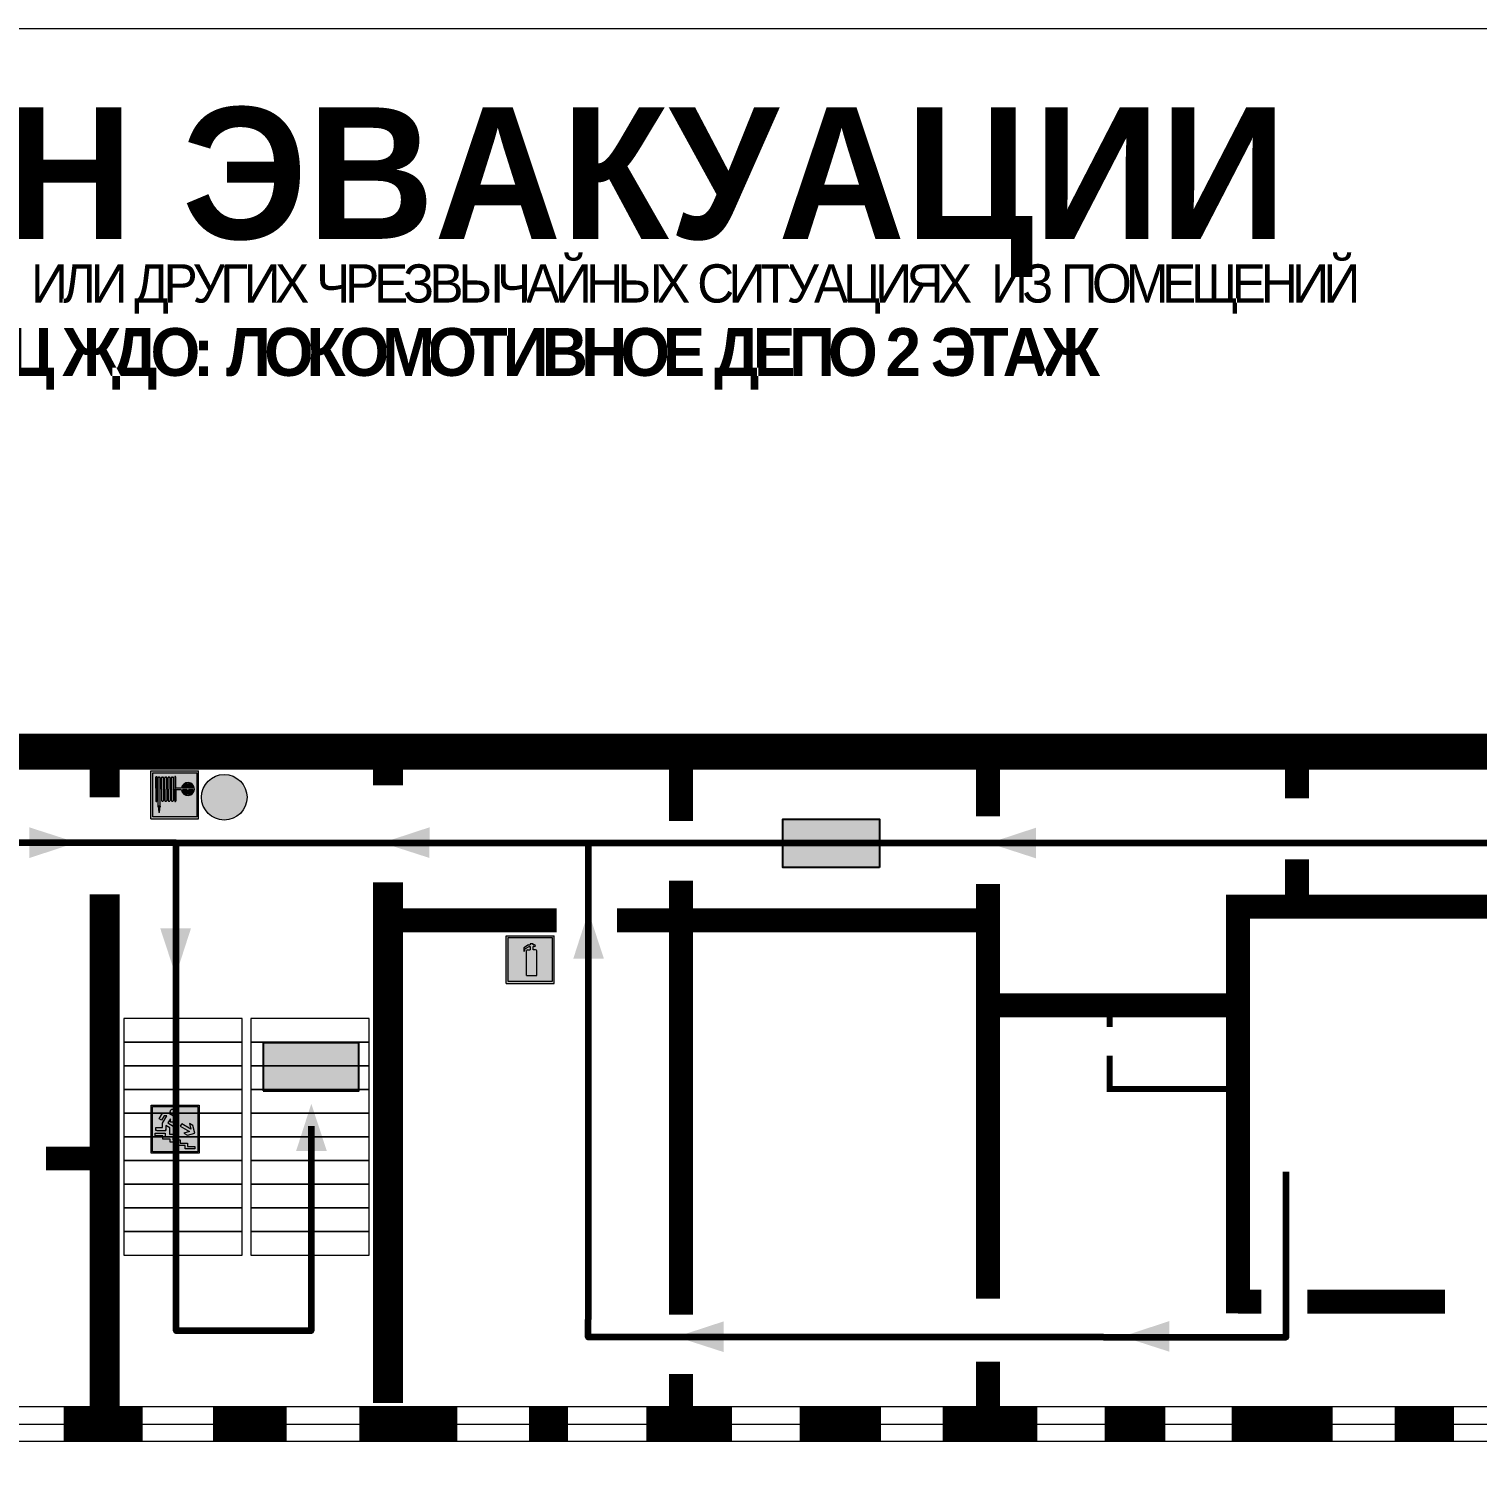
# Model space of a CAD drawing. Header units: millimetres. Extents: x 13114 to 67229, y 22859 to 38520.
# Drawn here: x 25808.8 to 26051, y 36500.5 to 36740.6 of the extents above; entities that cross this region are included whole.
import ezdxf

# ---------------------------------------------------------------- set-up
doc = ezdxf.new("R2010")
doc.units = ezdxf.units.MM
doc.layers.add('План_Штампы', color=7, linetype='Continuous')
doc.styles.add('обычный', font='arial.ttf')

# ---------------------------------------------------------------- blocks, each defined once
blk = doc.blocks.new('A$C7B4425F7')
at = {"true_color": 0xffffff}
blk.add_hatch(color=7, dxfattribs=at).paths.add_polyline_path([(0, 0), (-16, 0), (-16, -8), (0, -8)])
h = blk.add_hatch(color=126)
h.paths.add_polyline_path([(-0.2, -0.2), (-15.8, -0.2), (-15.8, -7.8), (-0.2, -7.8)])
h.paths.add_polyline_path([(-11.76, -2.03), (-11.76, -3.66), (-11.17, -3.66, -0.568275), (-11.17, -6.18), (-12.58, -6.18), (-12.58, -2.03)], flags=16)
h.paths.add_polyline_path([(-13.33, -4.12, -0.495768), (-13.59, -6.18), (-15.03, -6.18), (-15.03, -2.03), (-13.59, -2.03, -0.487973)], flags=16)
h.paths.add_polyline_path([(-10.25, -2.03), (-9.48, -2.03), (-9.48, -6.18), (-10.25, -6.18)], flags=16)
h.paths.add_polyline_path([(-13.84, -3.69), (-14.24, -3.69), (-14.24, -3.03), (-13.9, -3.03, -0.692621)], flags=0)
h.paths.add_polyline_path([(-9.15, -2.03), (-8.4, -2.03), (-8.04, -3.07), (-7.68, -2.03), (-6.93, -2.03), (-7.64, -4.1), (-6.93, -6.18), (-7.68, -6.18), (-8.04, -5.14), (-8.4, -6.18), (-9.15, -6.18), (-8.44, -4.1)], flags=16)
h.paths.add_polyline_path([(-11.76, -4.46), (-11.42, -4.46, -0.692621), (-11.36, -5.12), (-11.76, -5.12)], flags=0)
h.paths.add_polyline_path([(-13.9, -5.2), (-14.24, -5.2), (-14.24, -4.55), (-13.84, -4.55, -0.708038)], flags=0)
edge = h.paths.add_edge_path(flags=16)
edge.add_ellipse((-5.51, -4.08), major_axis=(0, 2.05), ratio=0.586184, start_angle=0, end_angle=360)
edge = h.paths.add_edge_path(flags=0)
edge.add_ellipse((-5.51, -4.08), major_axis=(0, 1.14), ratio=0.454828, start_angle=0, end_angle=360)
h.paths.add_polyline_path([(-4.13, -4.96, 0.377264), (-3.48, -4.52, 0.0555), (-3.16, -2.03), (-1.66, -2.03), (-1.66, -4.96), (-0.96, -4.96), (-0.96, -7.01), (-1.75, -7.01), (-1.75, -6.18), (-3.3, -6.18), (-3.3, -7.02), (-4.13, -7.02)], flags=16)
h.paths.add_polyline_path([(-2.73, -2.91), (-2.28, -2.91), (-2.28, -4.96), (-3.05, -4.96, 0.079136)], flags=0)
at = {"color": 126}
blk.add_lwpolyline([(-16, -8), (0, -8), (0, 0), (-16, 0)], close=True, dxfattribs=at)
blk = doc.blocks.new('A$C32E8229D')
at = {"true_color": 0xffffff}
blk.add_hatch(color=7, dxfattribs=at).paths.add_polyline_path([(0, 0), (0, -8), (16, -8), (16, 0)])
h = blk.add_hatch(color=126)
h.paths.add_polyline_path([(0.2, -0.2), (15.8, -0.2), (15.8, -7.8), (0.2, -7.8)])
h.paths.add_polyline_path([(13.49, -2.05), (12.08, -2.05), (11.37, -2.63, 0.162397), (11.29, -2.84), (11.29, -3.63), (10.35, -3.63), (10.35, -4.05), (11.68, -4.05), (11.68, -3.48), (12.26, -4.28), (11.29, -5.1), (11.29, -6.78), (11.85, -6.78), (11.85, -5.44), (12.8, -4.64), (12.8, -5.94), (14.46, -5.94), (14.46, -5.39), (13.45, -5.39), (13.45, -3.97), (12.46, -2.59), (13.15, -2.59), (13.69, -3.34), (14.18, -3)], flags=16)
h.paths.add_polyline_path([(10.74, -1.82, 1), (11.8, -1.82, 1)], flags=16)
h.paths.add_polyline_path([(9.39, -3.59), (5.99, -3.59), (6.56, -3.03), (5.91, -3.03), (5.1, -3.83), (5.91, -4.64), (6.56, -4.64), (5.99, -4.09), (9.39, -4.09)], flags=16)
h.paths.add_polyline_path([(4.29, -1.08), (1.72, -1.08), (1.72, -6.6), (4.29, -6.6)], flags=16)
at = {"color": 126}
blk.add_lwpolyline([(16, -8), (0, -8), (0, 0), (16, 0)], close=True, dxfattribs=at)
blk = doc.blocks.new('A$C7B8C2D5B')
at = {"lineweight": 0}
h = blk.add_hatch(color=5, dxfattribs=at)
h.dxf.hatch_style = 1
h.paths.add_polyline_path([(1.4, -3.02, 1), (-2.11, -3.02, 1)])
at = {"color": 5, "lineweight": 0}
blk.add_circle((-0.36, -3.02), 1.75, dxfattribs=at)
blk = doc.blocks.new('вниз')
at = {"lineweight": 0, "true_color": 0xffffff}
h = blk.add_hatch(color=7, dxfattribs=at)
h.dxf.hatch_style = 1
h.paths.add_polyline_path([(40994.51, -4472.22), (40986.51, -4472.22), (40986.51, -4480.22), (40994.51, -4480.22)])
h.paths.add_polyline_path([(40994.31, -4472.42), (40994.31, -4480.01), (40986.71, -4480.01), (40986.71, -4472.42)], flags=16)
h.paths.add_polyline_path([(40988.43, -4473.53), (40989.43, -4473.53), (40990.19, -4473.96), (40990.19, -4474.6), (40991, -4474.6), (40991, -4475.06), (40989.73, -4475.06), (40989.73, -4474.46), (40989.3, -4475.18), (40990.17, -4475.7), (40990.17, -4477.11), (40989.63, -4477.11), (40989.63, -4476.01), (40988.94, -4475.59), (40988.94, -4476.46), (40988.94, -4476.46), (40987.47, -4476.46), (40987.26, -4476.46), (40987.26, -4475.92), (40988.4, -4475.92), (40988.4, -4475.2), (40989.1, -4473.99), (40988.66, -4473.99), (40988.24, -4474.7), (40987.86, -4474.47), (40988.41, -4473.56)], flags=0)
h.paths.add_polyline_path([(40990.55, -4473.29, -1), (40989.69, -4473.29, -1)], flags=0)
h.paths.add_polyline_path([(40988.85, -4476.89), (40988.85, -4477.43), (40990.1, -4477.43), (40990.1, -4477.99), (40991.34, -4477.99), (40991.34, -4478.54), (40992.59, -4478.54), (40992.59, -4479.09), (40993.83, -4479.09), (40993.83, -4479.52), (40992.17, -4479.52), (40992.17, -4478.97), (40990.91, -4478.97), (40990.91, -4478.41), (40989.68, -4478.41), (40989.68, -4477.86), (40988.43, -4477.86), (40988.43, -4477.31), (40987.6, -4477.31), (40987.18, -4477.31), (40987.18, -4476.89)], flags=0)
h.paths.add_polyline_path([(40991.61, -4475.33), (40993.12, -4476.2), (40992.9, -4475.27), (40993.48, -4475.6), (40993.83, -4476.88), (40992.56, -4477.22), (40991.97, -4476.88), (40992.9, -4476.61), (40991.38, -4475.74), (40991.58, -4475.39)], flags=0)
h.paths.add_polyline_path([(40990.19, -4473.96), (40989.43, -4473.53), (40988.43, -4473.53), (40988.41, -4473.56), (40987.86, -4474.47), (40988.24, -4474.7), (40988.66, -4473.99), (40989.1, -4473.99), (40988.4, -4475.2), (40988.4, -4475.92), (40987.26, -4475.92), (40987.26, -4476.46), (40987.47, -4476.46), (40988.94, -4476.46), (40988.94, -4476.27), (40988.94, -4475.59), (40989.63, -4476.01), (40989.63, -4477.11), (40990.17, -4477.11), (40990.17, -4475.7), (40989.3, -4475.18), (40989.73, -4474.46), (40989.73, -4475.06), (40991, -4475.06), (40991, -4474.6), (40990.19, -4474.6)], flags=0)
h.paths.add_polyline_path([(40990.55, -4473.29, 1), (40989.69, -4473.29, 1)], flags=0)
h.paths.add_polyline_path([(40991.61, -4475.33), (40991.58, -4475.39), (40991.38, -4475.74), (40992.9, -4476.61), (40991.97, -4476.88), (40992.56, -4477.22), (40993.83, -4476.88), (40993.48, -4475.6), (40992.9, -4475.27), (40993.12, -4476.2)], flags=0)
h.paths.add_polyline_path([(40990.1, -4477.43), (40988.85, -4477.43), (40988.85, -4476.89), (40987.18, -4476.89), (40987.18, -4477.31), (40987.6, -4477.31), (40988.43, -4477.31), (40988.43, -4477.86), (40989.68, -4477.86), (40989.68, -4478.41), (40990.91, -4478.41), (40990.91, -4478.97), (40992.17, -4478.97), (40992.17, -4479.52), (40993.83, -4479.52), (40993.83, -4479.09), (40992.59, -4479.09), (40992.59, -4478.54), (40991.34, -4478.54), (40991.34, -4477.99), (40990.1, -4477.99)], flags=0)
at = {"lineweight": 0}
h = blk.add_hatch(color=126, dxfattribs=at)
h.dxf.hatch_style = 1
h.paths.add_polyline_path([(40994.31, -4472.42), (40986.71, -4472.42), (40986.71, -4480.01), (40994.31, -4480.01)])
h.paths.add_polyline_path([(40988.43, -4473.53), (40989.43, -4473.53), (40990.19, -4473.96), (40990.19, -4474.6), (40991, -4474.6), (40991, -4475.06), (40989.73, -4475.06), (40989.73, -4474.46), (40989.3, -4475.18), (40990.17, -4475.7), (40990.17, -4477.11), (40989.63, -4477.11), (40989.63, -4476.01), (40988.94, -4475.59), (40988.94, -4476.46), (40988.94, -4476.46), (40987.47, -4476.46), (40987.26, -4476.46), (40987.26, -4475.92), (40988.4, -4475.92), (40988.4, -4475.2), (40989.1, -4473.99), (40988.66, -4473.99), (40988.24, -4474.7), (40987.86, -4474.47), (40988.41, -4473.56)], flags=16)
h.paths.add_polyline_path([(40990.55, -4473.29, -1), (40989.69, -4473.29, -1)], flags=16)
h.paths.add_polyline_path([(40988.85, -4476.89), (40988.85, -4477.43), (40990.1, -4477.43), (40990.1, -4477.99), (40991.34, -4477.99), (40991.34, -4478.54), (40992.59, -4478.54), (40992.59, -4479.09), (40993.83, -4479.09), (40993.83, -4479.52), (40992.17, -4479.52), (40992.17, -4478.97), (40990.91, -4478.97), (40990.91, -4478.41), (40989.68, -4478.41), (40989.68, -4477.86), (40988.43, -4477.86), (40988.43, -4477.31), (40987.6, -4477.31), (40987.18, -4477.31), (40987.18, -4476.89)], flags=16)
h.paths.add_polyline_path([(40991.61, -4475.33), (40993.12, -4476.2), (40992.9, -4475.27), (40993.48, -4475.6), (40993.83, -4476.88), (40992.56, -4477.22), (40991.97, -4476.88), (40992.9, -4476.61), (40991.38, -4475.74), (40991.58, -4475.39)], flags=16)
at = {"lineweight": 0, "true_color": 0xffffff}
h = blk.add_hatch(color=7, dxfattribs=at)
h.dxf.hatch_style = 1
h.paths.add_polyline_path([(40989.73, -4474.46), (40989.73, -4475.06), (40991, -4475.06), (40991, -4474.6), (40990.19, -4474.6), (40990.19, -4473.96), (40989.43, -4473.53), (40988.43, -4473.53), (40988.41, -4473.56), (40987.86, -4474.47), (40988.24, -4474.7), (40988.66, -4473.99), (40989.1, -4473.99), (40988.4, -4475.2), (40988.4, -4475.92), (40987.26, -4475.92), (40987.26, -4476.46), (40987.47, -4476.46), (40988.94, -4476.46), (40988.94, -4475.59), (40989.63, -4476.01), (40989.63, -4477.11), (40990.17, -4477.11), (40990.17, -4475.7), (40989.3, -4475.18)])
h.paths.add_polyline_path([(40989.69, -4473.29, 1), (40990.55, -4473.29, 1)])
h.paths.add_polyline_path([(40991.61, -4475.33), (40991.58, -4475.39), (40991.38, -4475.74), (40992.9, -4476.61), (40991.97, -4476.88), (40992.56, -4477.22), (40993.83, -4476.88), (40993.48, -4475.6), (40992.9, -4475.27), (40993.12, -4476.2)])
h.paths.add_polyline_path([(40990.1, -4477.43), (40988.85, -4477.43), (40988.85, -4476.89), (40987.18, -4476.89), (40987.18, -4477.31), (40987.6, -4477.31), (40988.43, -4477.31), (40988.43, -4477.86), (40989.68, -4477.86), (40989.68, -4478.41), (40990.91, -4478.41), (40990.91, -4478.97), (40992.17, -4478.97), (40992.17, -4479.52), (40993.83, -4479.52), (40993.83, -4479.09), (40992.59, -4479.09), (40992.59, -4478.54), (40991.34, -4478.54), (40991.34, -4477.99), (40990.1, -4477.99)])
at = {"color": 126, "lineweight": 0}
for points in [[(40986.51, -4472.22), (40994.51, -4472.22), (40994.51, -4480.22), (40986.51, -4480.22)], [(40986.71, -4472.42), (40994.31, -4472.42), (40994.31, -4480.01), (40986.71, -4480.01)]]:
    blk.add_lwpolyline(points, close=True, dxfattribs=at)
for points in [[(40987.47, -4476.46), (40987.26, -4476.46), (40987.26, -4475.92), (40988.4, -4475.92), (40988.4, -4475.2), (40989.1, -4473.99), (40988.66, -4473.99), (40988.24, -4474.7), (40987.86, -4474.47), (40988.41, -4473.56), (40988.43, -4473.53), (40989.43, -4473.53), (40990.19, -4473.96), (40990.19, -4474.6), (40991, -4474.6), (40991, -4475.06), (40989.73, -4475.06), (40989.73, -4474.46), (40989.3, -4475.18), (40990.17, -4475.7), (40990.17, -4477.11), (40989.63, -4477.11), (40989.63, -4476.01), (40988.94, -4475.59), (40988.94, -4476.46)], [(40991.58, -4475.39), (40991.38, -4475.74), (40992.9, -4476.61), (40991.97, -4476.88), (40992.56, -4477.22), (40993.83, -4476.88), (40993.48, -4475.6), (40992.9, -4475.27), (40993.12, -4476.2), (40991.61, -4475.33), (40991.58, -4475.39)], [(40987.6, -4477.31), (40987.18, -4477.31), (40987.18, -4476.89), (40988.85, -4476.89), (40988.85, -4477.43), (40990.1, -4477.43), (40990.1, -4477.99), (40991.34, -4477.99), (40991.34, -4478.54), (40992.59, -4478.54), (40992.59, -4479.09), (40993.83, -4479.09), (40993.83, -4479.52), (40992.17, -4479.52), (40992.17, -4478.97), (40990.91, -4478.97), (40990.91, -4478.41), (40989.68, -4478.41), (40989.68, -4477.86), (40988.43, -4477.86), (40988.43, -4477.31), (40987.6, -4477.31)], [(40987.47, -4476.46), (40988.94, -4476.46), (40988.94, -4476.27)]]:
    blk.add_lwpolyline(points, dxfattribs=at)
blk.add_circle((40990.12, -4473.29), 0.432, dxfattribs=at)
blk = doc.blocks.new('A$C37112FD5')
at = {"true_color": 0xf5f5ff}
h = blk.add_hatch(color=7, dxfattribs=at)
h.dxf.hatch_style = 1
h.paths.add_polyline_path([(12.8, -7.4), (0, -7.4), (0, -20.2), (12.8, -20.2)])
h.paths.add_polyline_path([(12.29, -7.91), (12.29, -19.69), (0.51, -19.69), (0.51, -7.91)], flags=16)
h.paths.add_polyline_path([(4.98, -9.04, -0.42597), (5.17, -9.22), (5.17, -12.25), (5.17, -15.29, -0.432244), (4.98, -15.47), (4.83, -15.47, -0.42597), (4.64, -15.29), (4.64, -12.25), (4.64, -9.22, -0.432244), (4.83, -9.04)], flags=0)
h.paths.add_polyline_path([(4.28, -9.22), (4.28, -12.25), (4.28, -15.29, -0.432244), (4.09, -15.47), (3.94, -15.47, -0.42597), (3.75, -15.29), (3.75, -12.25), (3.75, -9.22, -0.432244), (3.94, -9.04), (4.09, -9.04, -0.42597)], flags=0)
h.paths.add_polyline_path([(5.72, -9.04), (5.87, -9.04, -0.42597), (6.06, -9.22), (6.06, -12.25), (6.06, -15.29, -0.432244), (5.87, -15.47), (5.72, -15.47, -0.42597), (5.53, -15.29), (5.53, -12.25), (5.53, -9.22, -0.432244)], flags=0)
h.paths.add_polyline_path([(6.42, -8.9), (6.5, -8.9, -0.42597), (6.69, -9.08), (6.69, -12.03), (8.21, -12.03, -15.824349), (8.21, -12.47), (6.69, -12.47), (6.69, -15.42, -0.432244), (6.5, -15.6), (6.42, -15.6)], flags=0)
h.paths.add_polyline_path([(3.39, -9.22), (3.39, -12.25), (3.39, -15.29, -0.432244), (3.2, -15.47), (3.05, -15.47, -0.42597), (2.85, -15.29), (2.85, -12.25), (2.85, -9.22, -0.432244), (3.05, -9.04), (3.2, -9.04, -0.42597)], flags=0)
h.paths.add_polyline_path([(2.5, -9.22), (2.5, -16.71), (1.96, -16.71), (1.96, -9.22, -0.432244), (2.15, -9.04), (2.31, -9.04, -0.42597)], flags=0)
h.paths.add_polyline_path([(1.61, -8.9), (1.61, -15.6), (1.57, -15.6, -0.42597), (1.37, -15.42), (1.37, -12.03), (1.37, -9.09, -0.432244), (1.57, -8.9)], flags=0)
h.paths.add_polyline_path([(9.76, -10.81), (9.76, -12.03), (8.49, -12.03, -0.336371)], flags=0)
h.paths.add_polyline_path([(8.49, -12.47), (9.76, -12.47), (9.76, -13.7, -0.336371)], flags=0)
h.paths.add_polyline_path([(10.11, -10.81, -0.336371), (11.38, -12.03), (10.11, -12.03)], flags=0)
h.paths.add_polyline_path([(10.11, -12.47), (11.38, -12.47, -0.336371), (10.11, -13.7)], flags=0)
h.paths.add_polyline_path([(2.5, -16.84), (2.5, -17.05), (1.97, -17.05), (1.97, -16.84)], flags=0)
h.paths.add_polyline_path([(2.5, -17.24, -0.033778), (2.24, -18.6, -0.033778), (1.97, -17.24)], flags=0)
h = blk.add_hatch(color=242)
h.dxf.hatch_style = 1
h.paths.add_polyline_path([(12.29, -7.91), (0.51, -7.91), (0.51, -19.69), (12.29, -19.69)])
h.paths.add_polyline_path([(6.42, -15.6), (6.42, -8.9), (6.5, -8.9, -0.42597), (6.69, -9.08), (6.69, -12.03), (8.21, -12.03, -15.824349), (8.21, -12.47), (6.69, -12.47), (6.69, -15.42, -0.432244), (6.5, -15.6)], flags=16)
h.paths.add_polyline_path([(5.87, -15.47), (5.72, -15.47, -0.42597), (5.53, -15.29), (5.53, -12.25), (5.53, -9.22, -0.432244), (5.72, -9.04), (5.87, -9.04, -0.42597), (6.06, -9.22), (6.06, -12.25), (6.06, -15.29, -0.432244)], flags=16)
h.paths.add_polyline_path([(4.98, -15.47), (4.83, -15.47, -0.42597), (4.64, -15.29), (4.64, -12.25), (4.64, -9.22, -0.432244), (4.83, -9.04), (4.98, -9.04, -0.42597), (5.17, -9.22), (5.17, -12.25), (5.17, -15.29, -0.432244)], flags=16)
h.paths.add_polyline_path([(4.09, -15.47), (3.94, -15.47, -0.42597), (3.75, -15.29), (3.75, -12.25), (3.75, -9.22, -0.432244), (3.94, -9.04), (4.09, -9.04, -0.42597), (4.28, -9.22), (4.28, -12.25), (4.28, -15.29, -0.432244)], flags=16)
h.paths.add_polyline_path([(3.2, -15.47), (3.05, -15.47, -0.42597), (2.85, -15.29), (2.85, -12.25), (2.85, -9.22, -0.432244), (3.05, -9.04), (3.2, -9.04, -0.42597), (3.39, -9.22), (3.39, -12.25), (3.39, -15.29, -0.432244)], flags=16)
h.paths.add_polyline_path([(2.5, -17.05), (1.97, -17.05), (1.97, -16.84), (2.5, -16.84)], flags=16)
h.paths.add_polyline_path([(2.5, -17.24, -0.033778), (2.24, -18.6, -0.033778), (1.97, -17.24)], flags=16)
h.paths.add_polyline_path([(2.5, -16.71), (1.96, -16.71), (1.96, -9.22, -0.432244), (2.15, -9.04), (2.31, -9.04, -0.42597), (2.5, -9.22)], flags=16)
h.paths.add_polyline_path([(1.61, -15.6), (1.57, -15.6, -0.42597), (1.37, -15.42), (1.37, -12.03), (1.37, -9.09, -0.432244), (1.57, -8.9), (1.61, -8.9)], flags=16)
h.paths.add_polyline_path([(8.49, -12.47), (9.76, -12.47), (9.76, -13.7, -0.336371)], flags=0)
h.paths.add_polyline_path([(10.11, -13.7), (10.11, -12.47), (11.38, -12.47, -0.336371)], flags=0)
h.paths.add_polyline_path([(8.49, -12.03, -0.336371), (9.76, -10.81), (9.76, -12.03)], flags=0)
h.paths.add_polyline_path([(10.11, -12.03), (10.11, -10.81, -0.336371), (11.38, -12.03)], flags=0)
h = blk.add_hatch(color=7, dxfattribs=at)
h.dxf.hatch_style = 1
h.paths.add_polyline_path([(1.61, -8.9), (1.57, -8.9, 0.432244), (1.37, -9.09), (1.37, -12.03), (1.37, -15.42, 0.42597), (1.57, -15.6), (1.61, -15.6)])
h.paths.add_polyline_path([(2.5, -9.22, 0.42597), (2.31, -9.04), (2.15, -9.04, 0.432244), (1.96, -9.22), (1.96, -16.71), (2.5, -16.71)])
h.paths.add_polyline_path([(2.5, -16.84), (1.97, -16.84), (1.97, -17.05), (2.5, -17.05)])
h.paths.add_polyline_path([(2.5, -17.24), (1.97, -17.24, 0.033778), (2.24, -18.6, 0.033778)])
h.paths.add_polyline_path([(3.39, -12.25), (3.39, -9.22, 0.42597), (3.2, -9.04), (3.05, -9.04, 0.432244), (2.85, -9.22), (2.85, -12.25), (2.85, -15.29, 0.42597), (3.05, -15.47), (3.2, -15.47, 0.432244), (3.39, -15.29)])
h.paths.add_polyline_path([(4.28, -12.25), (4.28, -9.22, 0.42597), (4.09, -9.04), (3.94, -9.04, 0.432244), (3.75, -9.22), (3.75, -12.25), (3.75, -15.29, 0.42597), (3.94, -15.47), (4.09, -15.47, 0.432244), (4.28, -15.29)])
h.paths.add_polyline_path([(5.17, -12.25), (5.17, -9.22, 0.42597), (4.98, -9.04), (4.83, -9.04, 0.432244), (4.64, -9.22), (4.64, -12.25), (4.64, -15.29, 0.42597), (4.83, -15.47), (4.98, -15.47, 0.432244), (5.17, -15.29)])
h.paths.add_polyline_path([(6.06, -12.25), (6.06, -9.22, 0.42597), (5.87, -9.04), (5.72, -9.04, 0.432244), (5.53, -9.22), (5.53, -12.25), (5.53, -15.29, 0.42597), (5.72, -15.47), (5.87, -15.47, 0.432244), (6.06, -15.29)])
h.paths.add_polyline_path([(6.69, -12.47), (8.21, -12.47, 15.824349), (8.21, -12.03), (6.69, -12.03), (6.69, -9.08, 0.42597), (6.5, -8.9), (6.42, -8.9), (6.42, -15.6), (6.5, -15.6, 0.432244), (6.69, -15.42)])
h.paths.add_polyline_path([(8.49, -12.47), (9.76, -12.47), (9.76, -13.7, -0.336371)], flags=16)
h.paths.add_polyline_path([(8.49, -12.03, -0.336371), (9.76, -10.81), (9.76, -12.03)], flags=16)
h.paths.add_polyline_path([(10.11, -12.47), (11.38, -12.47, -0.336371), (10.11, -13.7)], flags=16)
h.paths.add_polyline_path([(10.11, -12.03), (10.11, -10.81, -0.336371), (11.38, -12.03)], flags=16)
h = blk.add_hatch(color=242)
h.dxf.hatch_style = 1
h.paths.add_polyline_path([(9.76, -10.81, 0.336371), (8.49, -12.03), (9.76, -12.03)])
h.paths.add_polyline_path([(10.11, -10.81), (10.11, -12.03), (11.38, -12.03, 0.336371)])
h.paths.add_polyline_path([(11.38, -12.47), (10.11, -12.47), (10.11, -13.7, 0.336371)])
h.paths.add_polyline_path([(9.76, -12.47), (8.49, -12.47, 0.336371), (9.76, -13.7)])
at = {"color": 242, "lineweight": 5}
for p, q in [((0, -20.2), (0, -7.4)), ((0, -7.4), (12.8, -7.4)), ((12.8, -20.2), (12.8, -7.4)), ((1.37, -12.03), (1.37, -9.08)), ((1.57, -8.9), (1.61, -8.9)), ((1.61, -8.9), (1.61, -15.6)), ((1.96, -16.71), (1.96, -9.22)), ((2.15, -9.04), (2.31, -9.04)), ((2.5, -16.71), (2.5, -9.22)), ((2.85, -12.25), (2.85, -9.22)), ((3.05, -9.04), (3.2, -9.04)), ((3.39, -12.25), (3.39, -9.22)), ((3.75, -12.25), (3.75, -9.22)), ((3.94, -9.04), (4.09, -9.04)), ((4.28, -12.25), (4.28, -9.22)), ((4.64, -12.25), (4.64, -9.22)), ((4.83, -9.04), (4.98, -9.04)), ((5.17, -12.25), (5.17, -9.22)), ((5.53, -12.25), (5.53, -9.22)), ((5.72, -9.04), (5.87, -9.04)), ((6.06, -12.25), (6.06, -9.22)), ((6.42, -8.9), (6.42, -15.6)), ((6.5, -8.9), (6.42, -8.9)), ((6.69, -12.03), (6.69, -9.08)), ((9.76, -10.81), (9.76, -12.03)), ((10.11, -10.81), (10.11, -12.03)), ((1.37, -12.03), (1.37, -15.42)), ((2.85, -12.25), (2.85, -15.29)), ((3.05, -15.47), (3.2, -15.47)), ((3.39, -12.25), (3.39, -15.29)), ((3.75, -12.25), (3.75, -15.29)), ((3.94, -15.47), (4.09, -15.47)), ((4.28, -12.25), (4.28, -15.29)), ((4.64, -12.25), (4.64, -15.29)), ((4.83, -15.47), (4.98, -15.47)), ((5.17, -12.25), (5.17, -15.29)), ((5.53, -12.25), (5.53, -15.29)), ((5.72, -15.47), (5.87, -15.47)), ((6.06, -12.25), (6.06, -15.29)), ((8.21, -12.03), (6.69, -12.03)), ((8.21, -12.47), (6.69, -12.47)), ((6.69, -12.47), (6.69, -15.42)), ((9.76, -12.03), (8.49, -12.03)), ((9.76, -12.47), (8.49, -12.47)), ((9.76, -12.47), (9.76, -13.7)), ((11.38, -12.03), (10.11, -12.03)), ((11.38, -12.47), (10.11, -12.47)), ((10.11, -12.47), (10.11, -13.7)), ((1.57, -15.6), (1.61, -15.6)), ((1.96, -16.71), (2.5, -16.71)), ((1.97, -16.84), (2.5, -16.84)), ((1.97, -17.05), (1.97, -16.84)), ((2.5, -17.05), (1.97, -17.05)), ((1.97, -17.24), (2.5, -17.24)), ((2.5, -16.84), (2.5, -17.05)), ((6.42, -15.6), (6.5, -15.6)), ((0, -20.2), (12.8, -20.2))]:
    blk.add_line(p, q, dxfattribs=at)
blk.add_lwpolyline([(0.51, -7.91), (12.29, -7.91), (12.29, -19.69), (0.51, -19.69)], close=True, dxfattribs=at)
for centre, radius, start, end in [((1.56, -9.09), 0.182, 87.1027, 180.6071), ((2.15, -9.22), 0.182, 87.1027, 180.6071), ((2.32, -9.22), 0.182, 359.3929, 92.8973), ((3.04, -9.22), 0.182, 87.1027, 180.6071), ((3.21, -9.22), 0.182, 359.3929, 92.8973), ((3.93, -9.22), 0.182, 87.1027, 180.6071), ((4.1, -9.22), 0.182, 359.3929, 92.8973), ((4.82, -9.22), 0.182, 87.1027, 180.6071), ((4.99, -9.22), 0.182, 359.3929, 92.8973), ((5.71, -9.22), 0.182, 87.1027, 180.6071), ((5.88, -9.22), 0.182, 359.3929, 92.8973), ((6.51, -9.09), 0.182, 359.3929, 92.8973), ((9.93, -12.25), 1.74, 187.2319, 172.7681), ((9.93, -12.25), 1.46, 96.9927, 171.3585), ((9.93, -12.25), 1.46, 8.6415, 83.0073), ((1.56, -15.42), 0.182, 179.3929, 272.8973), ((3.04, -15.29), 0.182, 179.3929, 272.8973), ((3.21, -15.29), 0.182, 267.1027, 0.6071), ((3.93, -15.29), 0.182, 179.3929, 272.8973), ((4.1, -15.29), 0.182, 267.1027, 0.6071), ((4.82, -15.29), 0.182, 179.3929, 272.8973), ((4.99, -15.29), 0.182, 267.1027, 0.6071), ((5.71, -15.29), 0.182, 179.3929, 272.8973), ((5.88, -15.29), 0.182, 267.1027, 0.6071), ((6.51, -15.42), 0.182, 267.1027, 0.6071), ((9.93, -12.25), 1.46, 188.6415, 263.0073), ((9.93, -12.25), 1.46, 276.9927, 351.3585), ((12.17, -15.98), 10.27, 187.041, 194.7793), ((-7.7, -15.98), 10.27, 345.2207, 352.959)]:
    blk.add_arc(centre, radius, start, end, dxfattribs=at)
blk = doc.blocks.new('A$C3AD82952')
at = {"true_color": 0xf5f5ff}
h = blk.add_hatch(color=7, dxfattribs=at)
h.dxf.hatch_style = 1
h.paths.add_polyline_path([(8.21, 8.73, 0.414214), (7.89, 9.05), (7.22, 9.05), (7.22, 9.92), (7.59, 9.92, 1), (7.57, 10.36), (7.22, 10.36), (7.22, 10.6), (6.43, 10.6), (6.43, 10.36), (6.01, 10.36), (4.74, 9.59), (4.74, 8.69), (4.98, 8.73), (4.98, 9.26), (6.12, 9.91), (6.43, 9.91), (6.43, 9.05), (5.76, 9.05, 0.414214), (5.44, 8.73), (5.44, 2.2), (8.21, 2.2)], flags=0)
h.paths.add_polyline_path([(12.8, 12.8), (0, 12.8), (0, 0), (12.8, 0)])
h.paths.add_polyline_path([(0.51, 12.29), (12.29, 12.29), (12.29, 0.51), (0.51, 0.51)], flags=16)
h.paths.add_polyline_path([(4.74, 9.59), (6.01, 10.36), (6.43, 10.36), (6.43, 10.6), (7.22, 10.6), (7.22, 10.36), (7.59, 10.36, -0.94586), (7.59, 9.92), (7.22, 9.92), (7.22, 9.05), (7.89, 9.05, -0.414214), (8.21, 8.73), (8.21, 2.2), (5.44, 2.2), (5.44, 8.73, -0.414214), (5.76, 9.05), (6.43, 9.05), (6.43, 9.91), (6.12, 9.91), (4.98, 9.26), (4.98, 8.73), (4.74, 8.69)], flags=0)
h = blk.add_hatch(color=242)
h.dxf.hatch_style = 1
h.paths.add_polyline_path([(12.29, 12.29), (0.51, 12.29), (0.51, 0.51), (12.29, 0.51)])
h.paths.add_polyline_path([(4.74, 8.69), (4.74, 9.59), (6.01, 10.36), (6.43, 10.36), (6.43, 10.6), (7.22, 10.6), (7.22, 10.36), (7.59, 10.36, -0.94586), (7.59, 9.92), (7.22, 9.92), (7.22, 9.05), (7.89, 9.05, -0.414214), (8.21, 8.73), (8.21, 2.2), (5.44, 2.2), (5.44, 8.73, -0.414214), (5.76, 9.05), (6.43, 9.05), (6.43, 9.91), (6.12, 9.91), (4.98, 9.26), (4.98, 8.73)], flags=16)
h = blk.add_hatch(color=7, dxfattribs=at)
h.dxf.hatch_style = 1
h.paths.add_polyline_path([(8.21, 8.73, 0.414214), (7.89, 9.05), (7.22, 9.05), (7.22, 9.92), (7.59, 9.92, 1), (7.57, 10.36), (7.22, 10.36), (7.22, 10.6), (6.43, 10.6), (6.43, 10.36), (6.01, 10.36), (4.74, 9.59), (4.74, 8.69), (4.98, 8.73), (4.98, 9.26), (6.12, 9.91), (6.43, 9.91), (6.43, 9.05), (5.76, 9.05, 0.414214), (5.44, 8.73), (5.44, 2.2), (8.21, 2.2)])
at = {"color": 242, "lineweight": 5}
for p, q in [((0, 0), (0, 12.8)), ((0, 12.8), (12.8, 12.8)), ((12.8, 0), (12.8, 12.8)), ((6.01, 10.36), (4.74, 9.59)), ((4.74, 9.59), (4.74, 8.69)), ((4.74, 8.69), (4.98, 8.73)), ((4.98, 9.26), (6.12, 9.91)), ((4.98, 8.73), (4.98, 9.26)), ((5.44, 2.2), (5.44, 8.73)), ((5.76, 9.05), (6.43, 9.05)), ((6.01, 10.36), (6.43, 10.36)), ((6.12, 9.91), (6.43, 9.91)), ((7.22, 10.6), (6.43, 10.6)), ((6.43, 10.6), (6.43, 10.36)), ((6.43, 9.91), (6.43, 9.05)), ((7.22, 10.36), (7.22, 10.6)), ((7.59, 10.36), (7.22, 10.36)), ((7.22, 9.05), (7.22, 9.92)), ((7.59, 9.92), (7.22, 9.92)), ((7.89, 9.05), (7.22, 9.05)), ((8.21, 2.2), (8.21, 8.73)), ((0, 0), (12.8, 0)), ((5.44, 2.2), (8.21, 2.2))]:
    blk.add_line(p, q, dxfattribs=at)
blk.add_lwpolyline([(0.51, 12.29), (12.29, 12.29), (12.29, 0.51), (0.51, 0.51)], close=True, dxfattribs=at)
for centre, radius, start, end in [((5.76, 8.73), 0.32, 90, 180), ((7.58, 10.14), 0.223, 273.1875, 86.8125), ((7.89, 8.73), 0.32, 0, 90)]:
    blk.add_arc(centre, radius, start, end, dxfattribs=at)

msp = doc.modelspace()

# ---------------------------------------------------------------- linework, layer by layer
at = {"color": 5, "lineweight": 0}
msp.add_lwpolyline([(25589.29, 36345.59), (26189.29, 36345.59), (26189.29, 36740.59), (25589.29, 36740.59)], close=True, dxfattribs=at)
at = {"lineweight": 0}
for points, const_width in [([(25868.82, 36614.08), (25868.82, 36621.92)], 5), ([(25821.42, 36612.06), (25821.42, 36619.9)], 5), ([(25917.84, 36617.74), (25917.84, 36608.13)], 4), ([(25969.18, 36608.9), (25969.18, 36619.47)], 4), ([(26020.87, 36611.89), (26020.87, 36619.07)], 4), ([(26043.27, 36593.76), (26069.32, 36593.76), (26069.32, 36603.01)], 4), ([(26020.87, 36593.76), (26020.87, 36601.67)], 4), ([(25868.82, 36510.73), (25868.82, 36597.85)], 5), ([(25917.84, 36598.14), (25917.84, 36525.52)], 4), ([(25821.42, 36508.71), (25821.42, 36595.83)], 5), ([(25907.12, 36591.48), (25969.18, 36591.48), (25969.18, 36528.19), (25969.18, 36597.56)], 4), ([(26010.99, 36577.28), (26010.99, 36593.76), (26043.27, 36593.76)], 4), ([(25869.41, 36591.48), (25897.03, 36591.48)], 4), ([(25969.18, 36577.28), (26010.99, 36577.28), (26010.99, 36525.73)], 4), ([(25811.64, 36551.65), (25821.96, 36551.65)], 4), ([(26010.99, 36527.7), (26014.91, 36527.7)], 4), ([(26045.6, 36527.7), (26022.57, 36527.7)], 4), ([(25917.84, 36515.63), (25917.84, 36508.64)], 4), ([(25969.18, 36517.66), (25969.18, 36508.6)], 4)]:
    msp.add_lwpolyline(points, dxfattribs=dict(at, const_width=const_width))
at = {"lineweight": 100}
for points, const_width in [([(25629.51, 36507.23), (25621.21, 36507.23), (25621.21, 36619.69), (26167.05, 36619.69), (26167.05, 36507.23), (26156.81, 36507.23)], 6), ([(25989.5, 36577.21), (25989.5, 36573.66)], 1), ([(25989.5, 36568.83), (25989.5, 36563.26), (26010.71, 36563.26)], 1), ([(25827.81, 36507.23), (25814.6, 36507.23)], 6), ([(25851.89, 36507.23), (25839.58, 36507.23)], 6), ([(25880.43, 36507.23), (25864.02, 36507.23)], 6), ([(25898.95, 36507.23), (25892.41, 36507.23)], 6), ([(25926.38, 36507.23), (25912.03, 36507.23)], 6), ([(25951.27, 36507.23), (25937.65, 36507.23)], 6), ([(25977.43, 36507.23), (25961.62, 36507.23)], 6), ([(25998.86, 36507.23), (25988.69, 36507.23)], 6), ([(26026.84, 36507.23), (26009.94, 36507.23)], 6), ([(26047.13, 36507.23), (26037.19, 36507.23)], 6)]:
    msp.add_lwpolyline(points, dxfattribs=dict(at, const_width=const_width))
at = {"color": 126, "lineweight": 100, "true_color": 0x008754}
for points in [[(25833.39, 36604.45), (25806.08, 36604.45), (25806.08, 36524.71)], [(25855.98, 36557.04), (25855.98, 36522.85), (25833.39, 36522.85), (25833.39, 36604.45), (26112.85, 36604.45)], [(25902.29, 36604.45), (25902.29, 36524.71)], [(25988.48, 36521.78), (26019.05, 36521.78), (26019.05, 36549.4)], [(25988.48, 36521.78), (25902.29, 36521.78), (25902.29, 36524.71)]]:
    msp.add_lwpolyline(points, dxfattribs=at)
at = {"lineweight": 0}
for points in [[(25824.66, 36571.13), (25844.43, 36571.13), (25844.43, 36575.09), (25824.66, 36575.09)], [(25845.88, 36571.13), (25865.65, 36571.13), (25865.65, 36575.09), (25845.88, 36575.09)], [(25824.66, 36567.17), (25844.43, 36567.17), (25844.43, 36571.13), (25824.66, 36571.13)], [(25845.88, 36567.17), (25865.65, 36567.17), (25865.65, 36571.13), (25845.88, 36571.13)], [(25824.66, 36563.21), (25844.43, 36563.21), (25844.43, 36567.17), (25824.66, 36567.17)], [(25845.88, 36563.21), (25865.65, 36563.21), (25865.65, 36567.17), (25845.88, 36567.17)], [(25824.66, 36559.24), (25844.43, 36559.24), (25844.43, 36563.21), (25824.66, 36563.21)], [(25845.88, 36559.24), (25865.65, 36559.24), (25865.65, 36563.21), (25845.88, 36563.21)], [(25824.66, 36555.28), (25844.43, 36555.28), (25844.43, 36559.24), (25824.66, 36559.24)], [(25845.88, 36555.28), (25865.65, 36555.28), (25865.65, 36559.24), (25845.88, 36559.24)], [(25824.66, 36551.32), (25844.43, 36551.32), (25844.43, 36555.28), (25824.66, 36555.28)], [(25845.88, 36551.32), (25865.65, 36551.32), (25865.65, 36555.28), (25845.88, 36555.28)], [(25824.66, 36547.36), (25844.43, 36547.36), (25844.43, 36551.32), (25824.66, 36551.32)], [(25845.88, 36547.36), (25865.65, 36547.36), (25865.65, 36551.32), (25845.88, 36551.32)], [(25824.66, 36543.4), (25844.43, 36543.4), (25844.43, 36547.36), (25824.66, 36547.36)], [(25845.88, 36543.4), (25865.65, 36543.4), (25865.65, 36547.36), (25845.88, 36547.36)], [(25824.66, 36539.44), (25844.43, 36539.44), (25844.43, 36543.4), (25824.66, 36543.4)], [(25845.88, 36539.44), (25865.65, 36539.44), (25865.65, 36543.4), (25845.88, 36543.4)], [(25824.66, 36535.47), (25844.43, 36535.47), (25844.43, 36539.44), (25824.66, 36539.44)], [(25845.88, 36535.47), (25865.65, 36535.47), (25865.65, 36539.44), (25845.88, 36539.44)]]:
    msp.add_lwpolyline(points, close=True, dxfattribs=at)
for points in [[(25629.14, 36510.15), (26163.46, 36510.15)], [(25629.51, 36507.23), (26163.83, 36507.23)], [(25629.23, 36504.35), (26163.55, 36504.35)]]:
    msp.add_lwpolyline(points, dxfattribs=at)
at = {"layer": 'План_Штампы', "color": 126, "true_color": 0x008754}
for points in [[(25808.84, 36601.91), (25808.85, 36607.04), (25816.73, 36604.5)], [(25875.77, 36607.05), (25875.76, 36601.92), (25867.88, 36604.46)], [(25977.23, 36606.99), (25977.22, 36601.85), (25969.34, 36604.4)], [(25904.94, 36585.05), (25899.81, 36585.06), (25902.35, 36592.94)], [(25830.73, 36590.15), (25835.87, 36590.14), (25833.32, 36582.26)], [(25858.59, 36552.91), (25853.46, 36552.92), (25856, 36560.8)], [(25924.98, 36524.41), (25924.96, 36519.27), (25917.08, 36521.82)], [(25999.53, 36524.46), (25999.51, 36519.33), (25991.63, 36521.87)]]:
    msp.add_solid(points, dxfattribs=at)

# ---------------------------------------------------------------- block references
for name, p, xscale, yscale, zscale in [('A$C37112FD5', (25829.15, 36621.11), 0.6249984004534781, 0.6249984004534781, 0.6249984004534781), ('A$C7B8C2D5B', (25842.22, 36618.65), 2.177419353276491, 2.177419353276491, 2.177419353276491), ('A$C3AD82952', (25888.59, 36580.91), 0.625, 0.625, 0.625)]:
    msp.add_blockref(name, p, dxfattribs=dict(xscale=xscale, yscale=yscale, zscale=zscale))
at = {"color": 126, "true_color": 0x008754}
msp.add_blockref('вниз', (-15157.29, 41032.77), dxfattribs=at)
at = {"layer": 'План_Штампы', "color": 126, "true_color": 0x008754, "xscale": 1.012510887696, "yscale": 1.012510887696, "zscale": 1.012510887696, "rotation": 359.9978653237145}
msp.add_blockref('A$C32E8229D', (25934.85, 36608.43), dxfattribs=at)
at = {"layer": 'План_Штампы'}
msp.add_blockref('A$C7B4425F7', (25863.95, 36570.97), dxfattribs=at)

# ---------------------------------------------------------------- texts
at = {"lineweight": 0, "insert": (25741.94, 36727.47), "char_height": 22, "width": 493.8901, "attachment_point": 1, "style": 'обычный'}
msp.add_mtext('{\\fProxima Nova Rg|b1|i0|c204|p2;ПЛАН ЭВАКУАЦИИ}', dxfattribs=at)
at = {"color": 0, "lineweight": 0, "insert": (25893.05, 36701.4), "char_height": 8, "width": 449.2158, "attachment_point": 5, "style": 'обычный'}
msp.add_mtext('{\\fArial Black|b1|i0|c204|p34;\\H2x;\\T0.85;  \\fArial Narrow|b0|i0|c204|p34;\\H0.8x;\\W0.9;\\P\\fProxima Nova Rg|b0|i0|c204|p2;\\H0.5x;\\W1;\\C256;ПРИ ПОЖАРЕ  ИЛИ ДРУГИХ ЧРЕЗВЫЧАЙНЫХ СИТУАЦИЯХ  ИЗ ПОМЕЩЕНИЙ \\fProxima Nova Rg|b1|i0|c204|p2;\\H1.25x;\\PТЦ ЖДО: ЛОКОМОТИВНОЕ ДЕПО 2 ЭТАЖ }', dxfattribs=at)

doc.saveas('drawing.dxf')
